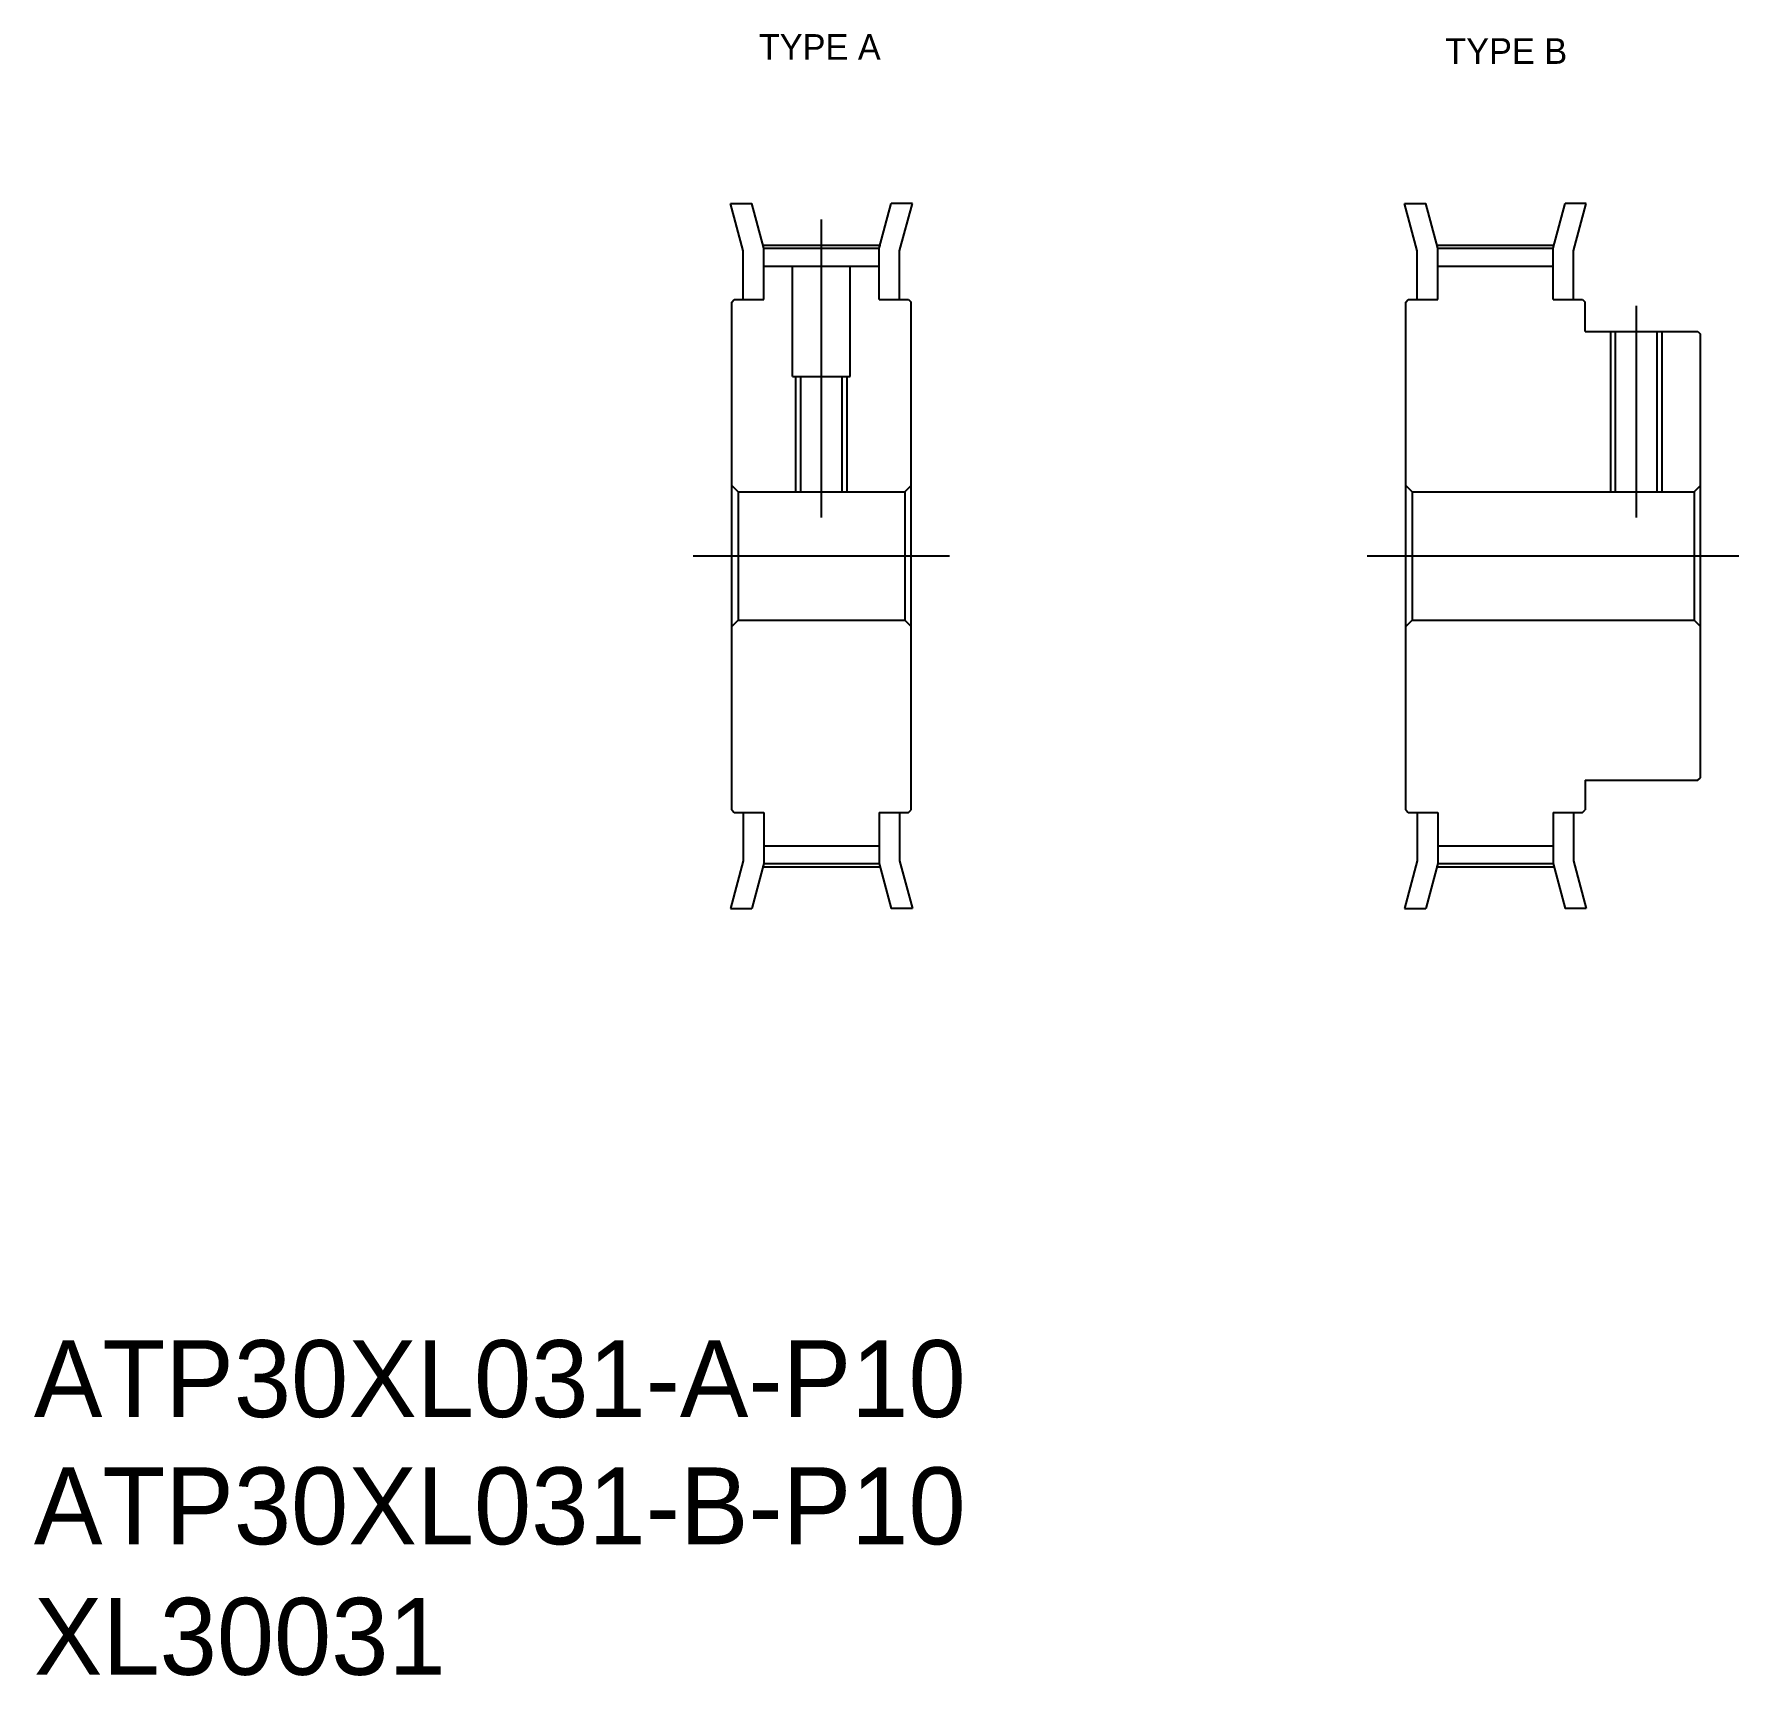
# Model space of a CAD drawing. Extents: x -286 to -153, y -61 to 67.
import ezdxf

# ---------------------------------------------------------------- set-up
doc = ezdxf.new("R2010")
doc.units = 0
doc.linetypes.add('CENTER', pattern=[50.8, 31.75, -6.35, 6.35, -6.35])
doc.layers.get('0').update_dxf_attribs({"linetype": 'CONTINUOUS'})
doc.layers.add('CENTER', color=1, linetype='CENTER')

msp = doc.modelspace()

# ---------------------------------------------------------------- linework, layer by layer
for p, q in [((-230.64, 50.25), (-231.63, 53.96)), ((-231.63, 53.96), (-229.98, 53.96)), ((-229.04, 50.46), (-229.98, 53.96)), ((-220.04, 50.46), (-219.1, 53.96)), ((-217.44, 53.96), (-219.1, 53.96)), ((-218.44, 50.25), (-217.44, 53.96)), ((-178.06, 50.25), (-179.06, 53.96)), ((-179.06, 53.96), (-177.4, 53.96)), ((-176.46, 50.46), (-177.4, 53.96)), ((-167.46, 50.46), (-166.52, 53.96)), ((-164.87, 53.96), (-166.52, 53.96)), ((-165.86, 50.25), (-164.87, 53.96)), ((-230.64, 46.46), (-230.64, 50.25)), ((-229.04, 50.46), (-220.04, 50.46)), ((-229.04, 46.46), (-229.04, 50.46)), ((-220.04, 46.46), (-220.04, 50.46)), ((-218.44, 46.46), (-218.44, 50.25)), ((-178.06, 46.46), (-178.06, 50.25)), ((-176.46, 50.46), (-167.46, 50.46)), ((-176.46, 46.46), (-176.46, 50.46)), ((-167.46, 46.46), (-167.46, 50.46)), ((-165.86, 46.46), (-165.86, 50.25)), ((-229.04, 49.06), (-220.04, 49.06)), ((-226.79, 40.46), (-226.79, 49.06)), ((-222.29, 40.46), (-222.29, 49.06)), ((-176.46, 49.06), (-167.46, 49.06)), ((-231.54, 46.26), (-231.34, 46.46)), ((-231.54, 6.66), (-231.54, 46.26)), ((-231.34, 46.46), (-229.04, 46.46)), ((-220.04, 46.46), (-217.74, 46.46)), ((-217.74, 46.46), (-217.54, 46.26)), ((-217.54, 6.66), (-217.54, 46.26)), ((-178.96, 46.26), (-178.76, 46.46)), ((-178.96, 6.66), (-178.96, 46.26)), ((-178.76, 46.46), (-176.46, 46.46)), ((-167.46, 46.46), (-165.16, 46.46)), ((-165.16, 46.46), (-164.96, 46.26)), ((-164.96, 43.96), (-164.96, 46.26)), ((-164.96, 43.96), (-156.16, 43.96)), ((-162.58, 31.46), (-162.58, 43.96)), ((-159.34, 31.46), (-159.34, 43.96)), ((-156.16, 43.96), (-155.96, 43.76)), ((-155.96, 9.16), (-155.96, 43.76)), ((-226.79, 40.46), (-222.29, 40.46)), ((-226.16, 31.46), (-226.16, 40.46)), ((-222.92, 31.46), (-222.92, 40.46)), ((-231.54, 31.96), (-231.04, 31.46)), ((-218.04, 31.46), (-217.54, 31.96)), ((-178.96, 31.96), (-178.46, 31.46)), ((-156.46, 31.46), (-155.96, 31.96)), ((-231.04, 31.46), (-218.04, 31.46)), ((-231.04, 31.46), (-231.04, 21.46)), ((-218.04, 31.46), (-218.04, 21.46)), ((-178.46, 31.46), (-178.46, 21.46)), ((-178.46, 31.46), (-156.46, 31.46)), ((-156.46, 31.46), (-156.46, 21.46)), ((-231.04, 21.46), (-231.54, 20.96)), ((-231.04, 21.46), (-218.04, 21.46)), ((-218.04, 21.46), (-217.54, 20.96)), ((-178.46, 21.46), (-178.96, 20.96)), ((-178.46, 21.46), (-156.46, 21.46)), ((-156.46, 21.46), (-155.96, 20.96)), ((-164.96, 8.96), (-156.16, 8.96)), ((-164.96, 8.96), (-164.96, 6.66)), ((-156.16, 8.96), (-155.96, 9.16)), ((-231.54, 6.66), (-231.34, 6.46)), ((-217.74, 6.46), (-217.54, 6.66)), ((-178.96, 6.66), (-178.76, 6.46)), ((-165.16, 6.46), (-164.96, 6.66)), ((-231.34, 6.46), (-229.04, 6.46)), ((-230.64, 6.46), (-230.64, 2.67)), ((-229.04, 6.46), (-229.04, 2.46)), ((-220.04, 6.46), (-220.04, 2.46)), ((-220.04, 6.46), (-217.74, 6.46)), ((-218.44, 6.46), (-218.44, 2.67)), ((-178.76, 6.46), (-176.46, 6.46)), ((-178.06, 6.46), (-178.06, 2.67)), ((-176.46, 6.46), (-176.46, 2.46)), ((-167.46, 6.46), (-167.46, 2.46)), ((-167.46, 6.46), (-165.16, 6.46)), ((-165.86, 6.46), (-165.86, 2.67)), ((-230.64, 2.67), (-231.63, -1.04)), ((-229.04, 3.86), (-220.04, 3.86)), ((-218.44, 2.67), (-217.44, -1.04)), ((-178.06, 2.67), (-179.06, -1.04)), ((-176.46, 3.86), (-167.46, 3.86)), ((-165.86, 2.67), (-164.87, -1.04)), ((-229.04, 2.46), (-229.98, -1.04)), ((-229.04, 2.46), (-220.04, 2.46)), ((-220.04, 2.46), (-219.1, -1.04)), ((-176.46, 2.46), (-177.4, -1.04)), ((-176.46, 2.46), (-167.46, 2.46)), ((-167.46, 2.46), (-166.52, -1.04)), ((-231.63, -1.04), (-229.98, -1.04)), ((-217.44, -1.04), (-219.1, -1.04)), ((-179.06, -1.04), (-177.4, -1.04)), ((-164.87, -1.04), (-166.52, -1.04))]:
    msp.add_line(p, q)
at = {"color": 3}
for p, q in [((-162.96, 31.46), (-162.96, 43.96)), ((-158.96, 31.46), (-158.96, 43.96)), ((-226.54, 31.46), (-226.54, 40.46)), ((-222.54, 31.46), (-222.54, 40.46))]:
    msp.add_line(p, q, dxfattribs=at)
at = {"layer": 'CENTER', "color": 1, "linetype": 'CENTER'}
for p, q in [((-224.54, 29.46), (-224.54, 52.71)), ((-229.16, 50.71), (-219.92, 50.71)), ((-176.58, 50.71), (-167.34, 50.71)), ((-160.96, 29.46), (-160.96, 45.96)), ((-234.54, 26.46), (-214.54, 26.46)), ((-181.96, 26.46), (-152.96, 26.46)), ((-229.16, 2.2), (-219.92, 2.2)), ((-176.58, 2.2), (-167.34, 2.2))]:
    msp.add_line(p, q, dxfattribs=at)

# ---------------------------------------------------------------- texts
for s, p in [('TYPE A', (-229.43, 65.16)), ('TYPE B', (-175.87, 64.84))]:
    msp.add_text(s, height=2).set_placement(p)
at = {"color": 7, "linetype": 'CONTINUOUS'}
for s, p in [('ATP30XL031-A-P10', (-285.99, -40.71)), ('ATP30XL031-B-P10', (-285.99, -50.63)), ('XL30031', (-285.99, -60.81))]:
    msp.add_text(s, height=6, dxfattribs=at).set_placement(p)

doc.saveas('drawing.dxf')
